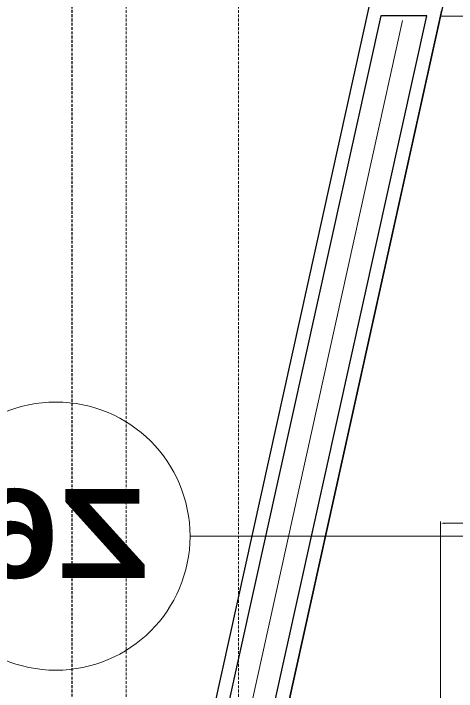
# Model space of a CAD drawing. Header units: millimetres. Extents: x 47631 to 558803, y 29659 to 315570.
# Drawn here: x 475856 to 476842, y 302794 to 304305 of the extents above; entities that cross this region are included whole.
import ezdxf

# ---------------------------------------------------------------- set-up
doc = ezdxf.new("R2010")
doc.units = ezdxf.units.MM
doc.linetypes.add('GP kota 13.83_20.63_22.63_PBS_arhitektura$0$HIDDEN', pattern=[9.525, 6.35, -3.175])
doc.styles.add('GP kota 13.83_20.63_22.63_PBS_arhitektura$0$NASLOV', font='arialbd.ttf', dxfattribs={"width": 1.2})
doc.linetypes.add('GP kota 13.83_20.63_22.63_PBS_arhitektura$0$BATTING', pattern='A,0.00254,-2.54,[134,ltypeshp.shx,S=2.54,R=0,X=-2.54,Y=0],-5.08,[134,ltypeshp.shx,S=2.54,R=180,X=2.54,Y=0],-2.54', length=10.16254)

msp = doc.modelspace()

# ---------------------------------------------------------------- linework, layer by layer
at = {"color": 1, "linetype": 'GP kota 13.83_20.63_22.63_PBS_arhitektura$0$HIDDEN', "lineweight": 20}
for p, q in [((476106.8, 305379.5), (476106.8, 301699.5)), ((476356.8, 305379.5), (476356.8, 301699.5))]:
    msp.add_line(p, q, dxfattribs=at)
at = {"color": 30, "linetype": 'GP kota 13.83_20.63_22.63_PBS_arhitektura$0$HIDDEN', "lineweight": 30}
msp.add_line((475986.8, 301744.3), (475986.8, 305349.5), dxfattribs=at)
at = {"color": 30, "linetype": 'Continuous', "lineweight": 30}
for p, q in [((476649.6, 304329.9), (476070.1, 301709.3)), ((476649.5, 304329.6), (476070.1, 301709.3)), ((476673.7, 304299.9), (476100.8, 301709.3)), ((476201, 301699.5), (476776.1, 304299.9)), ((476231.8, 301699.5), (476809.6, 304312.4)), ((476776.1, 304299.9), (476673.7, 304299.9))]:
    msp.add_line(p, q, dxfattribs=at)
at = {"color": 1, "linetype": 'Continuous', "lineweight": -3}
msp.add_line((476813.4, 304329.3), (476231.8, 301699.3), dxfattribs=at)
at = {"color": 4, "linetype": 'Continuous', "lineweight": 20}
for p, q in [((476806.8, 304299.3), (476231.8, 301699.3)), ((477806.8, 304299.5), (476806.8, 304299.3))]:
    msp.add_line(p, q, dxfattribs=at)
at = {"color": 8, "linetype": 'GP kota 13.83_20.63_22.63_PBS_arhitektura$0$BATTING', "lineweight": 5, "ltscale": 0.2}
msp.add_line((476722.5, 304289.1), (476149.6, 301698.5), dxfattribs=at)
at = {"color": 5, "linetype": 'Continuous', "lineweight": 20}
for p, q in [((476806.8, 301756.5), (476806.8, 303173.1)), ((478596.8, 303169.1), (476816.8, 303169.1))]:
    msp.add_line(p, q, dxfattribs=at)
at = {"color": 2, "linetype": 'Continuous', "lineweight": 20}
msp.add_line((476249, 303140.3), (477268.9, 303140.3), dxfattribs=at)
msp.add_circle((475950.2, 303140.3), 298.8, dxfattribs=at)
at = {"color": 5, "linetype": 'Continuous', "lineweight": 20}
msp.add_solid([(476816.8, 303170.7), (476816.8, 303167.4), (476806.8, 303169.1)], dxfattribs=at)

# ---------------------------------------------------------------- texts
at = {"color": 2, "linetype": 'Continuous', "lineweight": 20, "style": 'GP kota 13.83_20.63_22.63_PBS_arhitektura$0$NASLOV', "text_generation_flag": 4, "width": 1.2}
msp.add_attdef('Z6', (476158.1, 303047), '', height=198, rotation=180, dxfattribs=at)

doc.saveas('drawing.dxf')
